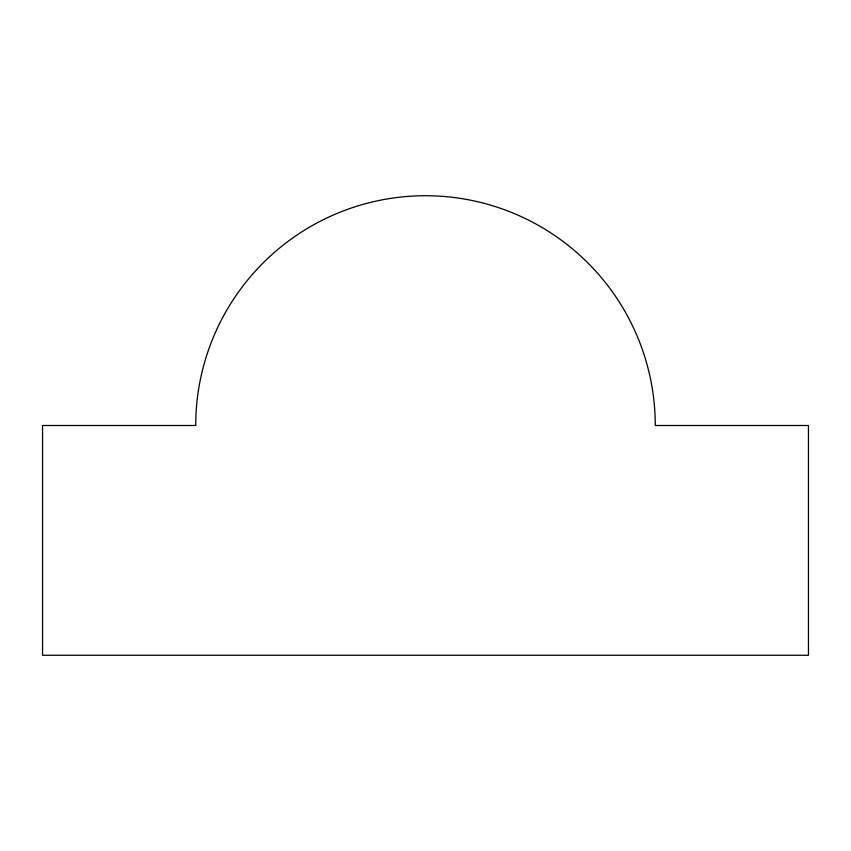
<?xml version="1.0" encoding="UTF-8"?>
<svg xmlns="http://www.w3.org/2000/svg" width="851" height="851" viewBox="0 0 851 851"><rect width="100%" height="100%" fill="white"/><g stroke="black" fill="none" stroke-linecap="round" stroke-linejoin="round"><path stroke-width="1.28" d="M195.73 425.5L42.55 425.5L42.55 655.27L808.45 655.27L808.45 425.5L655.27 425.5A229.77 229.77 0 0 0 425.5 195.73A229.77 229.77 0 0 0 195.73 425.5"/></g></svg>
